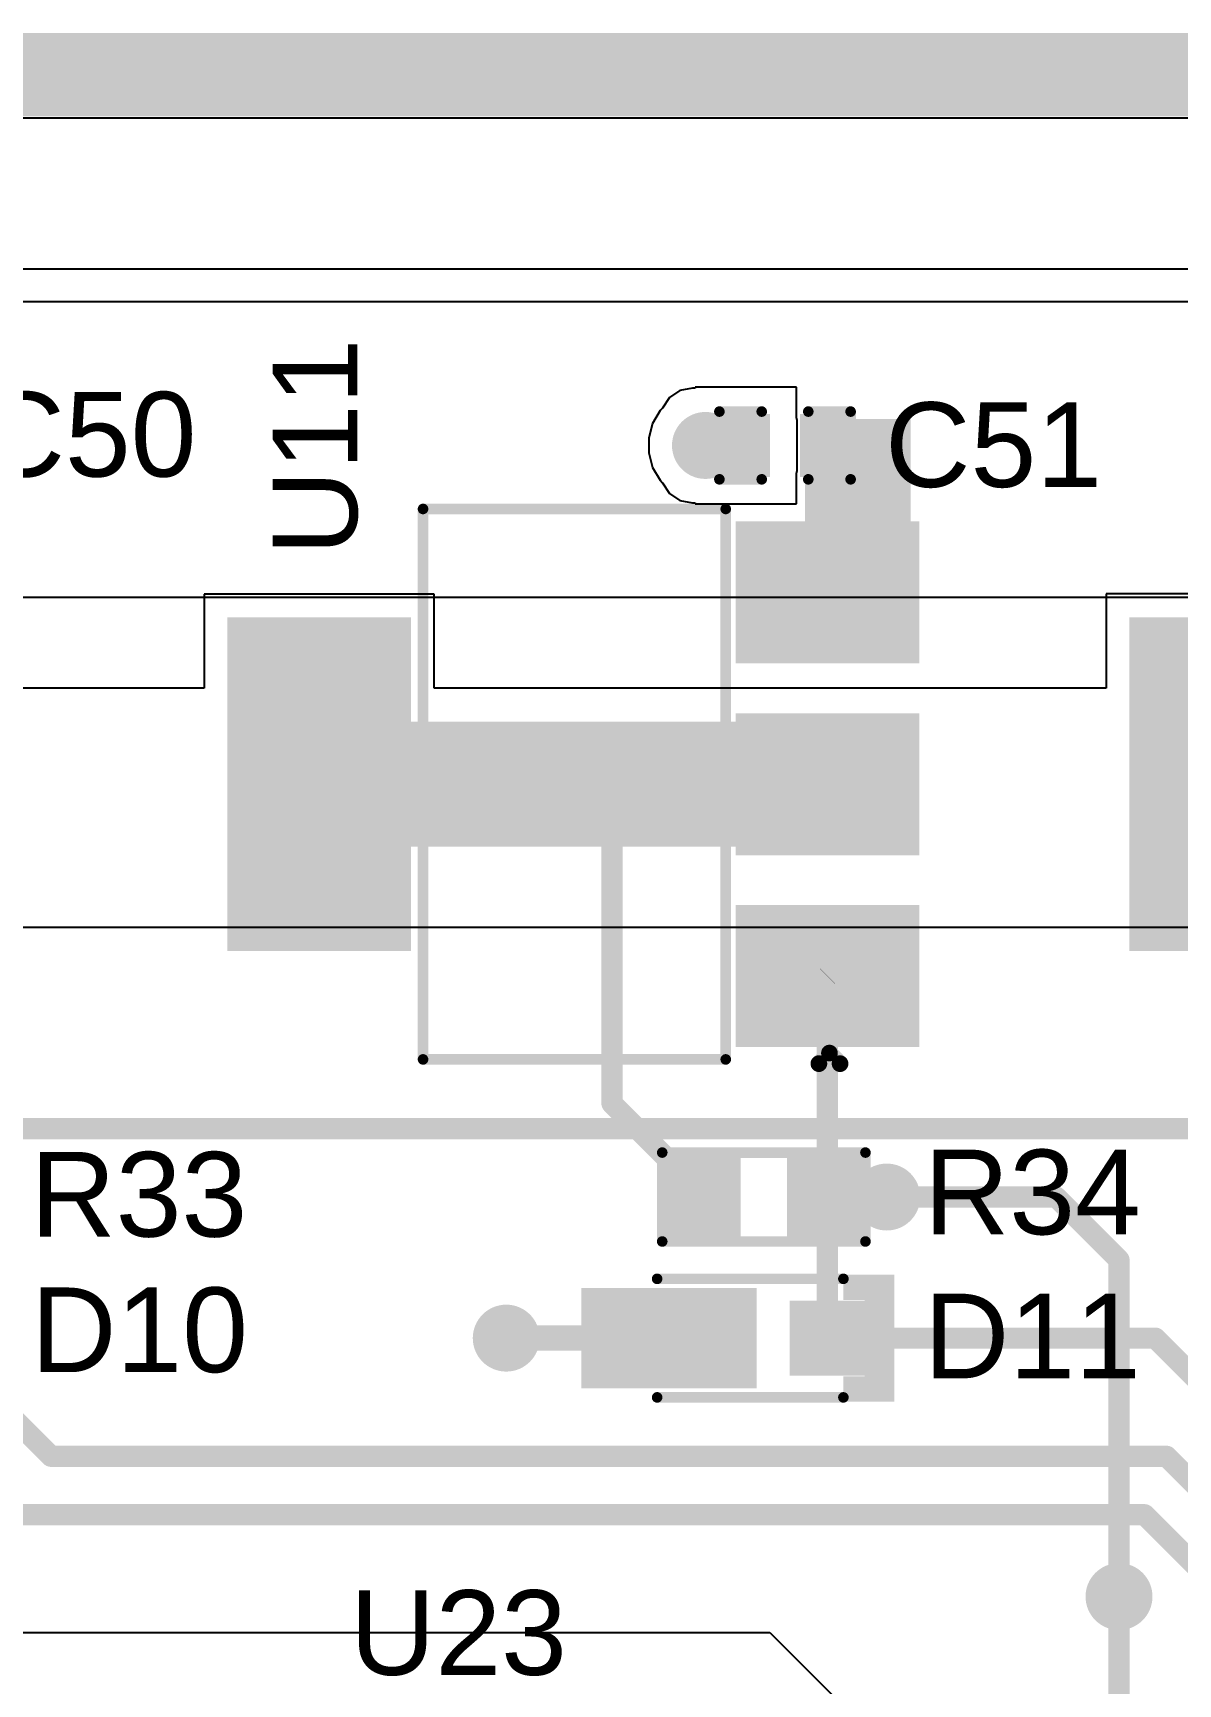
# Model space of a CAD drawing. Header units: millimetres. Extents: x -1.62 to 7.16, y -0.1 to 4.29.
# Drawn here: x 4.545 to 5.086, y 3.496 to 4.276 of the extents above; entities that cross this region are included whole.
import ezdxf

# ---------------------------------------------------------------- set-up
doc = ezdxf.new("R2010")
doc.units = ezdxf.units.MM
doc.header["$MEASUREMENT"] = 0
for name, color, linetype in [('BottomLayer', 5, 'Continuous'), ('BottomSolder', 6, 'Continuous'), ('Mechanical2', 216, 'Continuous'), ('TopLayer', 1, 'Continuous'), ('TopOverlay', 2, 'Continuous'), ('TopPaste', 8, 'Continuous'), ('TopSolder', 216, 'Continuous'), ('ViaHoleLayer', 16, 'Continuous')]:
    doc.layers.add(name, color=color, linetype=linetype)
doc.styles.add('Arial', font='', dxfattribs={"height": 0.2})
doc.styles.get('Arial').set_extended_font_data('Arial')

# ---------------------------------------------------------------- blocks, each defined once
blk = doc.blocks.new('SOT__223_73')
at = {"layer": 'TopLayer'}
for points in [[(-0.0748, 0.15945), (0.0748, 0.15945), (0.0748, 0.08071), (-0.0748, 0.08071)], [(-0.12008, -0.08071), (-0.06102, -0.08071), (-0.06102, -0.15945), (-0.12008, -0.15945)], [(-0.02953, -0.08071), (0.02953, -0.08071), (0.02953, -0.15945), (-0.02953, -0.15945)], [(0.06102, -0.08071), (0.12008, -0.08071), (0.12008, -0.15945), (0.06102, -0.15945)]]:
    blk.add_hatch(color=1, dxfattribs=at).paths.add_polyline_path(points)
at = {"layer": 'TopPaste'}
for points in [[(-0.0748, 0.15945), (0.0748, 0.15945), (0.0748, 0.08071), (-0.0748, 0.08071)], [(-0.12008, -0.08071), (-0.06102, -0.08071), (-0.06102, -0.15945), (-0.12008, -0.15945)], [(-0.02953, -0.08071), (0.02953, -0.08071), (0.02953, -0.15945), (-0.02953, -0.15945)], [(0.06102, -0.08071), (0.12008, -0.08071), (0.12008, -0.15945), (0.06102, -0.15945)]]:
    blk.add_hatch(color=8, dxfattribs=at).paths.add_polyline_path(points)
at = {"layer": 'TopSolder'}
for points in [[(-0.0788, 0.16345), (0.0788, 0.16345), (0.0788, 0.07671), (-0.0788, 0.07671)], [(-0.12408, -0.07671), (-0.05702, -0.07671), (-0.05702, -0.16345), (-0.12408, -0.16345)], [(-0.03353, -0.07671), (0.03353, -0.07671), (0.03353, -0.16345), (-0.03353, -0.16345)], [(0.05702, -0.07671), (0.12408, -0.07671), (0.12408, -0.16345), (0.05702, -0.16345)]]:
    blk.add_hatch(color=216, dxfattribs=at).paths.add_polyline_path(points)
at = {"layer": 'TopOverlay'}
for points, const_width in [([(-0.13, 0.071), (0.13, 0.071)], 0.005), ([(-0.13, 0.071), (-0.13, -0.072)], 0.005), ([(0.13, 0.071), (0.13, -0.072)], 0.005), ([(-0.13, -0.072), (0.13, -0.072)], 0.005), ([(-0.132, -0.116), (-0.127, -0.121)], 0.00787), ([(-0.132, -0.116), (-0.132, -0.126)], 0.00787), ([(-0.127, -0.121), (-0.132, -0.126)], 0.00787)]:
    blk.add_lwpolyline(points, dxfattribs=dict(at, const_width=const_width))
for points, const_width in [([(-0.13125, 0.071, 1), (-0.12875, 0.071, 1)], 0.0025), ([(-0.13125, 0.071, 1), (-0.12875, 0.071, 1)], 0.0025), ([(0.12875, 0.071, 1), (0.13125, 0.071, 1)], 0.0025), ([(0.12875, 0.071, 1), (0.13125, 0.071, 1)], 0.0025), ([(-0.13125, -0.072, 1), (-0.12875, -0.072, 1)], 0.0025), ([(-0.13125, -0.072, 1), (-0.12875, -0.072, 1)], 0.0025), ([(0.12875, -0.072, 1), (0.13125, -0.072, 1)], 0.0025), ([(0.12875, -0.072, 1), (0.13125, -0.072, 1)], 0.0025), ([(-0.13397, -0.116, 1), (-0.13003, -0.116, 1)], 0.00394), ([(-0.13397, -0.116, 1), (-0.13003, -0.116, 1)], 0.00394), ([(-0.13397, -0.126, 1), (-0.13003, -0.126, 1)], 0.00394), ([(-0.13397, -0.126, 1), (-0.13003, -0.126, 1)], 0.00394), ([(-0.12897, -0.121, 1), (-0.12503, -0.121, 1)], 0.00394), ([(-0.12897, -0.121, 1), (-0.12503, -0.121, 1)], 0.00394)]:
    blk.add_lwpolyline(points, format="xyb", close=True, dxfattribs=dict(at, const_width=const_width))
blk = doc.blocks.new('SOT__223_76')
at = {"layer": 'TopLayer'}
for points in [[(-0.0748, 0.15945), (0.0748, 0.15945), (0.0748, 0.08071), (-0.0748, 0.08071)], [(-0.12008, -0.08071), (-0.06102, -0.08071), (-0.06102, -0.15945), (-0.12008, -0.15945)], [(-0.02953, -0.08071), (0.02953, -0.08071), (0.02953, -0.15945), (-0.02953, -0.15945)], [(0.06102, -0.08071), (0.12008, -0.08071), (0.12008, -0.15945), (0.06102, -0.15945)]]:
    blk.add_hatch(color=1, dxfattribs=at).paths.add_polyline_path(points)
at = {"layer": 'TopPaste'}
for points in [[(-0.0748, 0.15945), (0.0748, 0.15945), (0.0748, 0.08071), (-0.0748, 0.08071)], [(-0.12008, -0.08071), (-0.06102, -0.08071), (-0.06102, -0.15945), (-0.12008, -0.15945)], [(-0.02953, -0.08071), (0.02953, -0.08071), (0.02953, -0.15945), (-0.02953, -0.15945)], [(0.06102, -0.08071), (0.12008, -0.08071), (0.12008, -0.15945), (0.06102, -0.15945)]]:
    blk.add_hatch(color=8, dxfattribs=at).paths.add_polyline_path(points)
at = {"layer": 'TopSolder'}
for points in [[(-0.0788, 0.16345), (0.0788, 0.16345), (0.0788, 0.07671), (-0.0788, 0.07671)], [(-0.12408, -0.07671), (-0.05702, -0.07671), (-0.05702, -0.16345), (-0.12408, -0.16345)], [(-0.03353, -0.07671), (0.03353, -0.07671), (0.03353, -0.16345), (-0.03353, -0.16345)], [(0.05702, -0.07671), (0.12408, -0.07671), (0.12408, -0.16345), (0.05702, -0.16345)]]:
    blk.add_hatch(color=216, dxfattribs=at).paths.add_polyline_path(points)
at = {"layer": 'TopOverlay'}
for points, const_width in [([(-0.13, 0.071), (-0.13, -0.072)], 0.005), ([(-0.13, 0.071), (0.13, 0.071)], 0.005), ([(0.13, 0.071), (0.13, -0.072)], 0.005), ([(-0.13, -0.072), (0.13, -0.072)], 0.005), ([(-0.132, -0.116), (-0.132, -0.126)], 0.00787), ([(-0.132, -0.116), (-0.127, -0.121)], 0.00787), ([(-0.127, -0.121), (-0.132, -0.126)], 0.00787)]:
    blk.add_lwpolyline(points, dxfattribs=dict(at, const_width=const_width))
for points, const_width in [([(-0.13125, 0.071, 1), (-0.12875, 0.071, 1)], 0.0025), ([(-0.13125, 0.071, 1), (-0.12875, 0.071, 1)], 0.0025), ([(0.12875, 0.071, 1), (0.13125, 0.071, 1)], 0.0025), ([(0.12875, 0.071, 1), (0.13125, 0.071, 1)], 0.0025), ([(-0.13125, -0.072, 1), (-0.12875, -0.072, 1)], 0.0025), ([(-0.13125, -0.072, 1), (-0.12875, -0.072, 1)], 0.0025), ([(0.12875, -0.072, 1), (0.13125, -0.072, 1)], 0.0025), ([(0.12875, -0.072, 1), (0.13125, -0.072, 1)], 0.0025), ([(-0.13397, -0.116, 1), (-0.13003, -0.116, 1)], 0.00394), ([(-0.13397, -0.116, 1), (-0.13003, -0.116, 1)], 0.00394), ([(-0.13397, -0.126, 1), (-0.13003, -0.126, 1)], 0.00394), ([(-0.13397, -0.126, 1), (-0.13003, -0.126, 1)], 0.00394), ([(-0.12897, -0.121, 1), (-0.12503, -0.121, 1)], 0.00394), ([(-0.12897, -0.121, 1), (-0.12503, -0.121, 1)], 0.00394)]:
    blk.add_lwpolyline(points, format="xyb", close=True, dxfattribs=dict(at, const_width=const_width))
blk = doc.blocks.new('R___0603_101')
at = {"layer": 'TopLayer'}
for points in [[(-0.015, 0.0175), (-0.015, -0.0175), (-0.045, -0.0175), (-0.045, 0.0175)], [(0.045, 0.0175), (0.045, -0.0175), (0.015, -0.0175), (0.015, 0.0175)]]:
    blk.add_hatch(color=1, dxfattribs=at).paths.add_polyline_path(points)
at = {"layer": 'TopPaste'}
for points in [[(-0.015, 0.0175), (-0.015, -0.0175), (-0.045, -0.0175), (-0.045, 0.0175)], [(0.045, 0.0175), (0.045, -0.0175), (0.015, -0.0175), (0.015, 0.0175)]]:
    blk.add_hatch(color=8, dxfattribs=at).paths.add_polyline_path(points)
at = {"layer": 'TopSolder'}
for points in [[(-0.011, 0.0215), (-0.011, -0.0215), (-0.049, -0.0215), (-0.049, 0.0215)], [(0.049, 0.0215), (0.049, -0.0215), (0.011, -0.0215), (0.011, 0.0215)]]:
    blk.add_hatch(color=216, dxfattribs=at).paths.add_polyline_path(points)
at = {"layer": 'TopOverlay', "const_width": 0.005}
for points in [[(-0.048, 0.021), (0.048, 0.021)], [(-0.048, -0.021), (-0.048, 0.021)], [(0.048, -0.021), (0.048, 0.021)], [(-0.048, -0.021), (0.048, -0.021)]]:
    blk.add_lwpolyline(points, dxfattribs=at)
at = {"layer": 'TopOverlay', "const_width": 0.0025}
for points in [[(-0.04925, 0.021, 1), (-0.04675, 0.021, 1)], [(-0.04925, 0.021, 1), (-0.04675, 0.021, 1)], [(0.04675, 0.021, 1), (0.04925, 0.021, 1)], [(0.04675, 0.021, 1), (0.04925, 0.021, 1)], [(-0.04925, -0.021, 1), (-0.04675, -0.021, 1)], [(-0.04925, -0.021, 1), (-0.04675, -0.021, 1)], [(0.04675, -0.021, 1), (0.04925, -0.021, 1)], [(0.04675, -0.021, 1), (0.04925, -0.021, 1)]]:
    blk.add_lwpolyline(points, format="xyb", close=True, dxfattribs=at)
blk = doc.blocks.new('M____SMP_167')
at = {"layer": 'TopLayer'}
for points in [[(-0.07677, 0.02165), (0.00197, 0.02165), (0.00197, -0.02165), (-0.07677, -0.02165)], [(0.02165, 0.01575), (0.05315, 0.01575), (0.05315, -0.01575), (0.02165, -0.01575)]]:
    blk.add_hatch(color=1, dxfattribs=at).paths.add_polyline_path(points)
at = {"layer": 'TopOverlay'}
for points in [[(0.045, 0.018), (0.056, 0.018), (0.056, 0.03), (0.045, 0.03)], [(0.069, 0.03), (0.055, 0.03), (0.055, -0.03), (0.069, -0.03)], [(0.045, -0.03), (0.056, -0.03), (0.056, -0.018), (0.045, -0.018)]]:
    blk.add_hatch(color=2, dxfattribs=at).paths.add_polyline_path(points)
at = {"layer": 'TopPaste'}
for points in [[(-0.07677, 0.02165), (0.00197, 0.02165), (0.00197, -0.02165), (-0.07677, -0.02165)], [(0.02165, 0.01575), (0.05315, 0.01575), (0.05315, -0.01575), (0.02165, -0.01575)]]:
    blk.add_hatch(color=8, dxfattribs=at).paths.add_polyline_path(points)
at = {"layer": 'TopSolder'}
for points in [[(-0.07877, 0.02365), (0.00397, 0.02365), (0.00397, -0.02365), (-0.07877, -0.02365)], [(0.01965, 0.01775), (0.05515, 0.01775), (0.05515, -0.01775), (0.01965, -0.01775)]]:
    blk.add_hatch(color=216, dxfattribs=at).paths.add_polyline_path(points)
at = {"layer": 'TopOverlay', "const_width": 0.005}
for points in [[(-0.043, 0.028), (0.045, 0.028)], [(-0.043, -0.028), (0.045, -0.028)]]:
    blk.add_lwpolyline(points, dxfattribs=at)
at = {"layer": 'TopOverlay', "const_width": 0.0025}
for points in [[(-0.04425, 0.028, 1), (-0.04175, 0.028, 1)], [(0.04375, 0.028, 1), (0.04625, 0.028, 1)], [(-0.04425, -0.028, 1), (-0.04175, -0.028, 1)], [(0.04375, -0.028, 1), (0.04625, -0.028, 1)]]:
    blk.add_lwpolyline(points, format="xyb", close=True, dxfattribs=at)
blk = doc.blocks.new('C___0402_182')
at = {"layer": 'TopLayer'}
for points in [[(-0.0275, -0.0125), (-0.0275, 0.0125), (-0.0095, 0.0125), (-0.0095, -0.0125)], [(0.0095, -0.0125), (0.0095, 0.0125), (0.0275, 0.0125), (0.0275, -0.0125)]]:
    blk.add_hatch(color=1, dxfattribs=at).paths.add_polyline_path(points)
at = {"layer": 'TopPaste'}
for points in [[(-0.0275, -0.0125), (-0.0275, 0.0125), (-0.0095, 0.0125), (-0.0095, -0.0125)], [(0.0095, -0.0125), (0.0095, 0.0125), (0.0275, 0.0125), (0.0275, -0.0125)]]:
    blk.add_hatch(color=8, dxfattribs=at).paths.add_polyline_path(points)
at = {"layer": 'TopSolder'}
for points in [[(-0.02986, -0.01486), (-0.02986, 0.01486), (-0.00714, 0.01486), (-0.00714, -0.01486)], [(0.00714, -0.01486), (0.00714, 0.01486), (0.02986, 0.01486), (0.02986, -0.01486)]]:
    blk.add_hatch(color=216, dxfattribs=at).paths.add_polyline_path(points)
at = {"layer": 'TopOverlay', "const_width": 0.005}
for points in [[(-0.031, 0.016), (-0.011, 0.016)], [(-0.031, -0.016), (-0.031, 0.016)], [(0.011, 0.016), (0.031, 0.016)], [(0.031, -0.016), (0.031, 0.016)], [(-0.031, -0.016), (-0.011, -0.016)], [(0.011, -0.016), (0.031, -0.016)]]:
    blk.add_lwpolyline(points, dxfattribs=at)
at = {"layer": 'TopOverlay', "const_width": 0.0025}
for points in [[(-0.03225, 0.016, 1), (-0.02975, 0.016, 1)], [(-0.03225, 0.016, 1), (-0.02975, 0.016, 1)], [(-0.01225, 0.016, 1), (-0.00975, 0.016, 1)], [(0.00975, 0.016, 1), (0.01225, 0.016, 1)], [(0.02975, 0.016, 1), (0.03225, 0.016, 1)], [(0.02975, 0.016, 1), (0.03225, 0.016, 1)], [(-0.03225, -0.016, 1), (-0.02975, -0.016, 1)], [(-0.03225, -0.016, 1), (-0.02975, -0.016, 1)], [(-0.01225, -0.016, 1), (-0.00975, -0.016, 1)], [(0.00975, -0.016, 1), (0.01225, -0.016, 1)], [(0.02975, -0.016, 1), (0.03225, -0.016, 1)], [(0.02975, -0.016, 1), (0.03225, -0.016, 1)]]:
    blk.add_lwpolyline(points, format="xyb", close=True, dxfattribs=at)

msp = doc.modelspace()

# ---------------------------------------------------------------- hatches: boundary and pattern name
at = {"layer": 'BottomLayer'}
h = msp.add_hatch(color=5, dxfattribs=at)
edge = h.paths.add_edge_path()
edge.add_arc((4.86263, 4.08072), 0.01181, 0, 360)
h = msp.add_hatch(color=5, dxfattribs=at)
edge = h.paths.add_edge_path()
edge.add_arc((4.94828, 3.72572), 0.01181, 0, 360)
h = msp.add_hatch(color=5, dxfattribs=at)
edge = h.paths.add_edge_path()
edge.add_arc((4.76852, 3.65908), 0.01181, 0, 360)
h = msp.add_hatch(color=5, dxfattribs=at)
edge = h.paths.add_edge_path()
edge.add_arc((5.058, 3.537), 0.01181, 0, 360)
at = {"layer": 'BottomSolder'}
h = msp.add_hatch(color=6, dxfattribs=at)
edge = h.paths.add_edge_path()
edge.add_arc((4.86263, 4.08072), 0.01581, 0, 360)
h = msp.add_hatch(color=6, dxfattribs=at)
edge = h.paths.add_edge_path()
edge.add_arc((4.94828, 3.72572), 0.01581, 0, 360)
h = msp.add_hatch(color=6, dxfattribs=at)
edge = h.paths.add_edge_path()
edge.add_arc((4.76852, 3.65908), 0.01581, 0, 360)
h = msp.add_hatch(color=6, dxfattribs=at)
edge = h.paths.add_edge_path()
edge.add_arc((5.058, 3.537), 0.01581, 0, 360)
at = {"layer": 'TopLayer'}
h = msp.add_hatch(color=1, dxfattribs=at)
edge = h.paths.add_edge_path()
edge.add_arc((4.86263, 4.08072), 0.01181, 0, 360)
for points in [[(4.89071, 4.09253), (4.85643, 4.09253), (4.85643, 4.0689), (4.89071, 4.0689)], [(4.89071, 4.09253), (4.86263, 4.09253), (4.86263, 4.0689), (4.89071, 4.0689)], [(4.90971, 3.98174), (4.95965, 3.98174), (4.95965, 4.09322), (4.90971, 4.09322)], [(4.68013, 3.89119), (4.95965, 3.89119), (4.95965, 3.95024), (4.68013, 3.95024)], [(4.92021, 3.7139), (4.94828, 3.7139), (4.94828, 3.73753), (4.92021, 3.73753)]]:
    msp.add_hatch(color=1, dxfattribs=at).paths.add_polyline_path(points)
h = msp.add_hatch(color=1, dxfattribs=at)
edge = h.paths.add_edge_path()
edge.add_arc((4.94828, 3.72572), 0.01181, 0, 360)
h = msp.add_hatch(color=1, dxfattribs=at)
edge = h.paths.add_edge_path()
edge.add_arc((4.76852, 3.65908), 0.01181, 0, 360)
h = msp.add_hatch(color=1, dxfattribs=at)
edge = h.paths.add_edge_path()
edge.add_arc((5.058, 3.537), 0.01181, 0, 360)
at = {"layer": 'TopSolder'}
h = msp.add_hatch(color=216, dxfattribs=at)
edge = h.paths.add_edge_path()
edge.add_arc((4.86263, 4.08072), 0.01581, 0, 360)
h = msp.add_hatch(color=216, dxfattribs=at)
edge = h.paths.add_edge_path()
edge.add_arc((4.94828, 3.72572), 0.01581, 0, 360)
h = msp.add_hatch(color=216, dxfattribs=at)
edge = h.paths.add_edge_path()
edge.add_arc((4.76852, 3.65908), 0.01581, 0, 360)
h = msp.add_hatch(color=216, dxfattribs=at)
edge = h.paths.add_edge_path()
edge.add_arc((5.058, 3.537), 0.01581, 0, 360)
at = {"layer": 'ViaHoleLayer'}
h = msp.add_hatch(color=16, dxfattribs=at)
edge = h.paths.add_edge_path()
edge.add_arc((4.86263, 4.08072), 0.00591, 0, 360)
h = msp.add_hatch(color=16, dxfattribs=at)
edge = h.paths.add_edge_path()
edge.add_arc((4.94828, 3.72572), 0.00591, 0, 360)
h = msp.add_hatch(color=16, dxfattribs=at)
edge = h.paths.add_edge_path()
edge.add_arc((4.76852, 3.65908), 0.00591, 0, 360)
h = msp.add_hatch(color=16, dxfattribs=at)
edge = h.paths.add_edge_path()
edge.add_arc((5.058, 3.537), 0.00591, 0, 360)

# ---------------------------------------------------------------- linework, layer by layer
at = {"layer": 'BottomLayer'}
for p, q in [((3.77038, 4.009), (5.462, 4.009)), ((5.465, 3.853), (3.483, 3.853)), ((4.5015, 3.52002), (4.89298, 3.52002)), ((4.89298, 3.52002), (4.927, 3.486))]:
    msp.add_line(p, q, dxfattribs=at)
at = {"layer": 'BottomLayer', "const_width": 0.01}
for points in [[(4.02315, 3.758), (5.34222, 3.758)], [(4.94828, 3.72572), (5.02828, 3.72572)], [(5.02828, 3.72572), (5.058, 3.696)], [(5.058, 3.537), (5.058, 3.696)]]:
    msp.add_lwpolyline(points, dxfattribs=at)
at = {"layer": 'BottomLayer', "const_width": 0.005}
for points in [[(4.94578, 3.72572, 1), (4.95078, 3.72572, 1)], [(5.02578, 3.72572, 1), (5.03078, 3.72572, 1)], [(5.02578, 3.72572, 1), (5.03078, 3.72572, 1)], [(5.0555, 3.696, 1), (5.0605, 3.696, 1)], [(5.0555, 3.696, 1), (5.0605, 3.696, 1)], [(5.0555, 3.537, 1), (5.0605, 3.537, 1)]]:
    msp.add_lwpolyline(points, format="xyb", close=True, dxfattribs=at)
at = {"layer": 'Mechanical2', "const_width": 0.03937}
msp.add_lwpolyline([(-1.51777, 4.25584), (7.04414, 4.25584)], dxfattribs=at)
at = {"layer": 'TopLayer'}
for p, q in [((1.861, 4.23545), (5.84, 4.23545)), ((5.411, 4.164), (2.86, 4.164)), ((2.901, 4.14871), (5.38358, 4.14871)), ((4.84562, 4.10334), (4.8423, 4.09838)), ((4.85058, 4.10666), (4.84562, 4.10334)), ((4.85643, 4.10782), (4.85058, 4.10666)), ((4.85771, 4.10782), (4.85643, 4.10782)), ((4.90571, 4.10822), (4.85771, 4.10822)), ((4.85771, 4.10822), (4.85771, 4.10782)), ((4.90571, 4.094), (4.90571, 4.10822)), ((4.84117, 4.09718), (4.83764, 4.09106)), ((4.84228, 4.09829), (4.84117, 4.09718)), ((4.8423, 4.09838), (4.84228, 4.09829)), ((4.906, 4.09253), (4.90571, 4.094)), ((4.83764, 4.09106), (4.83582, 4.08425)), ((4.906, 4.0689), (4.906, 4.09253)), ((4.83582, 4.08425), (4.83582, 4.07719)), ((4.83582, 4.07719), (4.83764, 4.07037)), ((4.83764, 4.07037), (4.84117, 4.06425)), ((4.84117, 4.06425), (4.84228, 4.06314)), ((4.84228, 4.06314), (4.8423, 4.06305)), ((4.8423, 4.06305), (4.84562, 4.05809)), ((4.90571, 4.06743), (4.906, 4.0689)), ((4.90571, 4.05322), (4.90571, 4.06743)), ((4.84562, 4.05809), (4.85058, 4.05477)), ((4.85058, 4.05477), (4.85643, 4.05361)), ((4.85643, 4.05361), (4.85771, 4.05361)), ((4.85771, 4.05361), (4.85771, 4.05322)), ((4.85771, 4.05322), (4.90571, 4.05322)), ((4.7345, 4.01052), (4.62576, 4.01052)), ((4.62576, 4.01052), (4.62576, 3.966)), ((4.7345, 3.966), (4.7345, 4.01052)), ((5.16063, 4.0106), (5.05189, 4.0106)), ((5.05189, 4.0106), (5.05189, 3.966)), ((4.62576, 3.966), (4.30837, 3.966)), ((5.05189, 3.966), (4.7345, 3.966))]:
    msp.add_line(p, q, dxfattribs=at)
for points, const_width in [([(4.81846, 3.76996), (4.81846, 3.89808)], 0.01), ([(4.92021, 3.83009), (4.92028, 3.83016)], 0.01), ([(4.92021, 3.72572), (4.92021, 3.83009)], 0.01), ([(4.81846, 3.76996), (4.86021, 3.72822)], 0.01), ([(4.92021, 3.65908), (4.92021, 3.72572)], 0.01), ([(4.49775, 3.659), (4.5535, 3.60325)], 0.01), ([(4.76852, 3.65908), (4.8454, 3.65908)], 0.012), ([(4.92021, 3.65908), (5.07514, 3.65908)], 0.01), ([(5.07514, 3.65908), (5.16922, 3.565)], 0.01), ([(4.5535, 3.60325), (5.08046, 3.60325)], 0.01), ([(5.08046, 3.60325), (5.13239, 3.55132)], 0.01), ([(4.14801, 3.57567), (5.07007, 3.57567)], 0.01), ([(5.07007, 3.57567), (5.11089, 3.53484)], 0.01), ([(5.058, 2.84334), (5.058, 3.537)], 0.01)]:
    msp.add_lwpolyline(points, dxfattribs=dict(at, const_width=const_width))
for points, const_width in [([(4.81596, 3.89808, 1), (4.82096, 3.89808, 1)], 0.005), ([(4.91771, 3.83009, 1), (4.92271, 3.83009, 1)], 0.005), ([(4.91771, 3.83009, 1), (4.92271, 3.83009, 1)], 0.005), ([(4.91778, 3.83016, 1), (4.92278, 3.83016, 1)], 0.005), ([(4.81596, 3.76996, 1), (4.82096, 3.76996, 1)], 0.005), ([(4.81596, 3.76996, 1), (4.82096, 3.76996, 1)], 0.005), ([(4.85771, 3.72822, 1), (4.86271, 3.72822, 1)], 0.005), ([(4.91771, 3.72572, 1), (4.92271, 3.72572, 1)], 0.005), ([(4.91771, 3.72572, 1), (4.92271, 3.72572, 1)], 0.005), ([(4.76552, 3.65908, 1), (4.77152, 3.65908, 1)], 0.006), ([(4.8424, 3.65908, 1), (4.8484, 3.65908, 1)], 0.006), ([(4.91771, 3.65908, 1), (4.92271, 3.65908, 1)], 0.005), ([(4.91771, 3.65908, 1), (4.92271, 3.65908, 1)], 0.005), ([(5.07264, 3.65908, 1), (5.07764, 3.65908, 1)], 0.005), ([(5.07264, 3.65908, 1), (5.07764, 3.65908, 1)], 0.005), ([(4.551, 3.60325, 1), (4.556, 3.60325, 1)], 0.005), ([(4.551, 3.60325, 1), (4.556, 3.60325, 1)], 0.005), ([(5.07796, 3.60325, 1), (5.08296, 3.60325, 1)], 0.005), ([(5.07796, 3.60325, 1), (5.08296, 3.60325, 1)], 0.005), ([(5.06757, 3.57567, 1), (5.07257, 3.57567, 1)], 0.005), ([(5.06757, 3.57567, 1), (5.07257, 3.57567, 1)], 0.005), ([(5.0555, 3.537, 1), (5.0605, 3.537, 1)], 0.005)]:
    msp.add_lwpolyline(points, format="xyb", close=True, dxfattribs=dict(at, const_width=const_width))

# ---------------------------------------------------------------- block references
for name, p in [('C___0402_182', (4.90021, 4.08072)), ('R___0603_101', (4.89021, 3.72572)), ('M____SMP_167', (4.8828, 3.65908))]:
    msp.add_blockref(name, p)
at = {"rotation": 90}
for name, p in [('SOT__223_76', (4.80021, 3.92072)), ('SOT__223_73', (5.22634, 3.9208))]:
    msp.add_blockref(name, p, dxfattribs=at)

# ---------------------------------------------------------------- texts
at = {"layer": 'TopOverlay', "style": 'Arial'}
msp.add_text('U11', height=0.04, rotation=90, dxfattribs=at).set_placement((4.69813, 4.02876))
for s, p in [('C50', (4.51968, 4.06601)), ('C51', (4.94748, 4.06109)), ('R33', (4.54368, 3.70701)), ('R34', (4.96582, 3.70809)), ('D10', (4.54402, 3.64301)), ('D11', (4.96581, 3.64009)), ('U23', (4.69468, 3.50001))]:
    msp.add_text(s, height=0.04, dxfattribs=at).set_placement(p)

doc.saveas('drawing.dxf')
